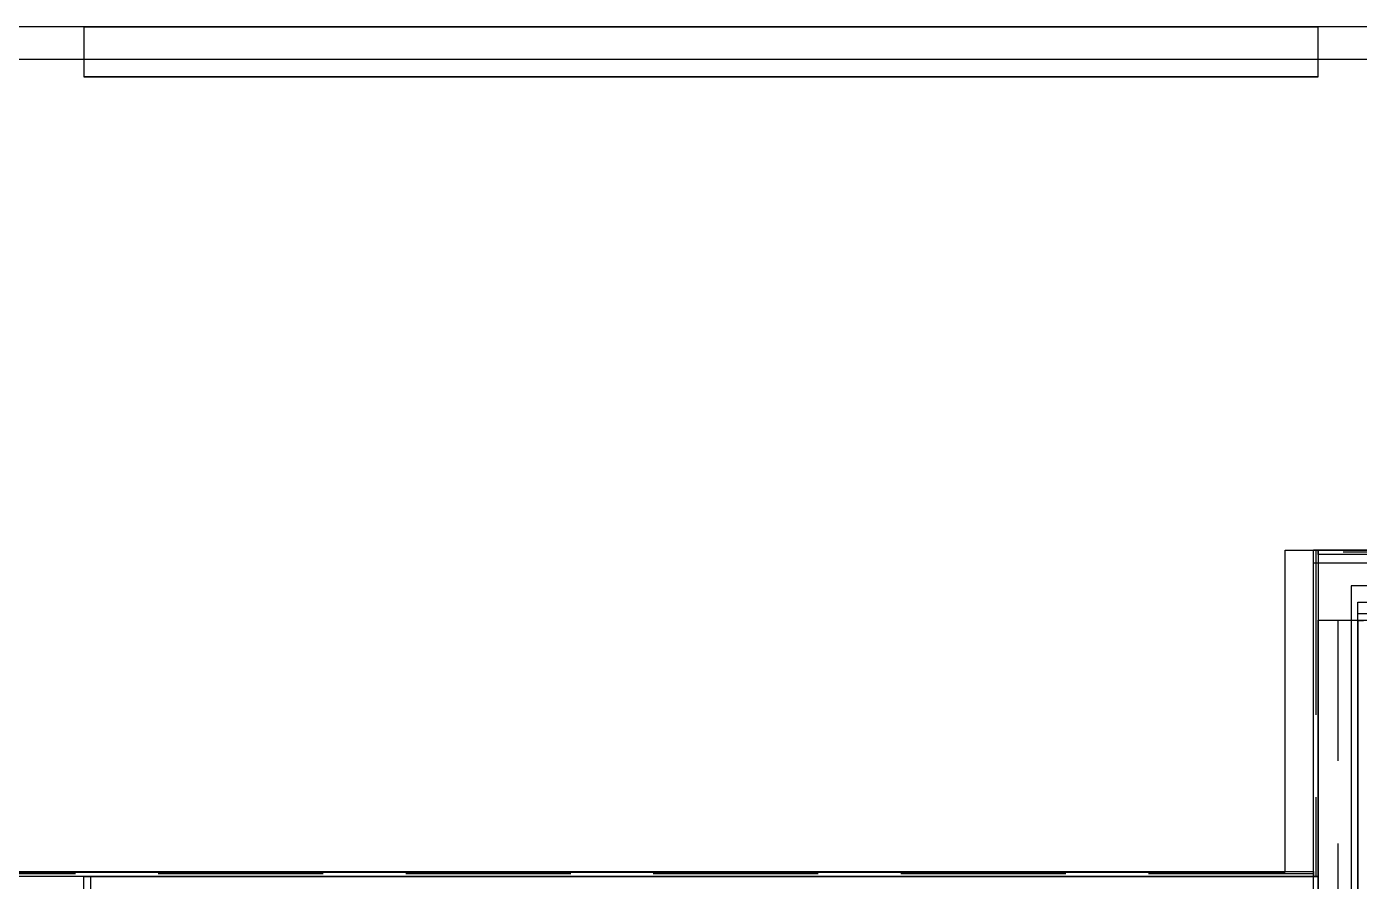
# Model space of a CAD drawing. Extents: x -23.2 to 18.8, y -18.4 to 11.3.
# Drawn here: x -2.25 to 1.788, y 4.971 to 7.56 of the extents above; entities that cross this region are included whole.
import ezdxf

# ---------------------------------------------------------------- set-up
doc = ezdxf.new("R2010")
doc.units = 0
doc.linetypes.add('Dashed', pattern=[0.75, 0.5, -0.25])
for name, color, linetype in [('COVERING', 8, 'Continuous'), ('CUBIERTAS', 5, 'Continuous'), ('EJE_MUROS', 8, 'Continuous'), ('LOSAS', 3, 'Continuous'), ('MUROS', 7, 'Continuous'), ('VIGAS', 5, 'Continuous')]:
    doc.layers.add(name, color=color, linetype=linetype)

msp = doc.modelspace()

# ---------------------------------------------------------------- linework, layer by layer
at = {"layer": 'COVERING'}
for p, q in [((-5.8757, 7.5603), (5.9888, 7.5603)), ((5.8688, 7.4603), (-5.6912, 7.4603)), ((1.6488, 4.2357), (1.6488, 5.9357)), ((1.6488, 5.9357), (5.8688, 5.9357)), ((5.8838, 5.8659), (1.7638, 5.8659)), ((1.7638, 5.8659), (1.7638, 4.1039))]:
    msp.add_line(p, q, dxfattribs=at)
at = {"layer": 'CUBIERTAS'}
for p, q in [((1.5638, 4.9991, 4.5348), (1.5638, 5.974, 4.2424)), ((1.5638, 5.974, 4.2424), (4.6686, 5.974, 4.2424)), ((-3.7329, 4.9991, 4.5348), (1.5638, 4.9991, 4.5348))]:
    msp.add_line(p, q, dxfattribs=at)
at = {"layer": 'EJE_MUROS', "linetype": 'Dashed'}
for p, q in [((1.6563, 5.9757), (1.6563, 4.9859)), ((5.9888, 5.9682), (1.6638, 5.9682)), ((1.7238, 0.8359), (1.7238, 5.7622)), ((1.6488, 4.9934), (-5.8912, 4.9934))]:
    msp.add_line(p, q, dxfattribs=at)
at = {"layer": 'LOSAS'}
for p, q in [((1.7838, 1.9909), (1.7838, 5.8166)), ((1.7838, 5.8166), (5.8538, 5.8166)), ((1.7838, 0.8359), (1.7838, 5.7827)), ((1.7838, 5.7827), (5.8138, 5.7827))]:
    msp.add_line(p, q, dxfattribs=at)
at = {"layer": 'MUROS'}
for p, q in [((1.6488, 4.9859), (1.6488, 5.9757)), ((1.6488, 5.9757), (1.6638, 5.9757)), ((1.6638, 5.9607), (1.6638, 5.9757)), ((1.6638, 5.9757), (5.9888, 5.9757)), ((1.6638, 5.9757), (1.6638, 4.9859)), ((5.9888, 5.9607), (1.6638, 5.9607)), ((1.6638, 0.8359), (1.6638, 5.7622)), ((1.6638, 5.7622), (1.7838, 5.7622)), ((1.7838, 5.7622), (1.7838, 0.8359)), ((1.7838, 0.8359), (1.7838, 5.7607)), ((1.7838, 5.7607), (1.8008, 5.7607)), ((-5.8912, 5.0009), (1.6488, 5.0009)), ((1.6488, 4.9859), (-5.8912, 4.9859)), ((-2.0762, 4.9859), (1.6638, 4.9859)), ((-2.0762, 4.8659), (-2.0762, 4.9859)), ((1.6488, 5.0009), (1.6488, 4.9859)), ((1.6638, 4.9859), (1.6488, 4.9859)), ((1.6638, 4.9859), (1.6638, 4.8659))]:
    msp.add_line(p, q, dxfattribs=at)
at = {"layer": 'VIGAS'}
for p, q in [((1.6638, 7.5584), (-2.0762, 7.5584)), ((-2.0762, 7.5584), (-2.0762, 7.4084)), ((1.6638, 7.4084), (1.6638, 7.5584)), ((-2.0762, 7.4084), (1.6638, 7.4084)), ((1.6638, 7.4084), (-2.0762, 7.4084)), ((-2.0762, 7.4084), (-2.0762, 7.4084)), ((-2.0762, 7.4084), (1.6638, 7.4084)), ((1.6638, 7.4084), (1.6638, 7.4084)), ((1.6638, 5.7607), (1.6638, 0.8359)), ((1.8138, 5.7607), (1.6638, 5.7607)), ((1.6638, 4.9859), (-2.0562, 4.9859)), ((-2.0562, 4.9859), (-2.0562, 4.8359)), ((1.6638, 4.8359), (1.6638, 4.9859))]:
    msp.add_line(p, q, dxfattribs=at)

doc.saveas('drawing.dxf')
